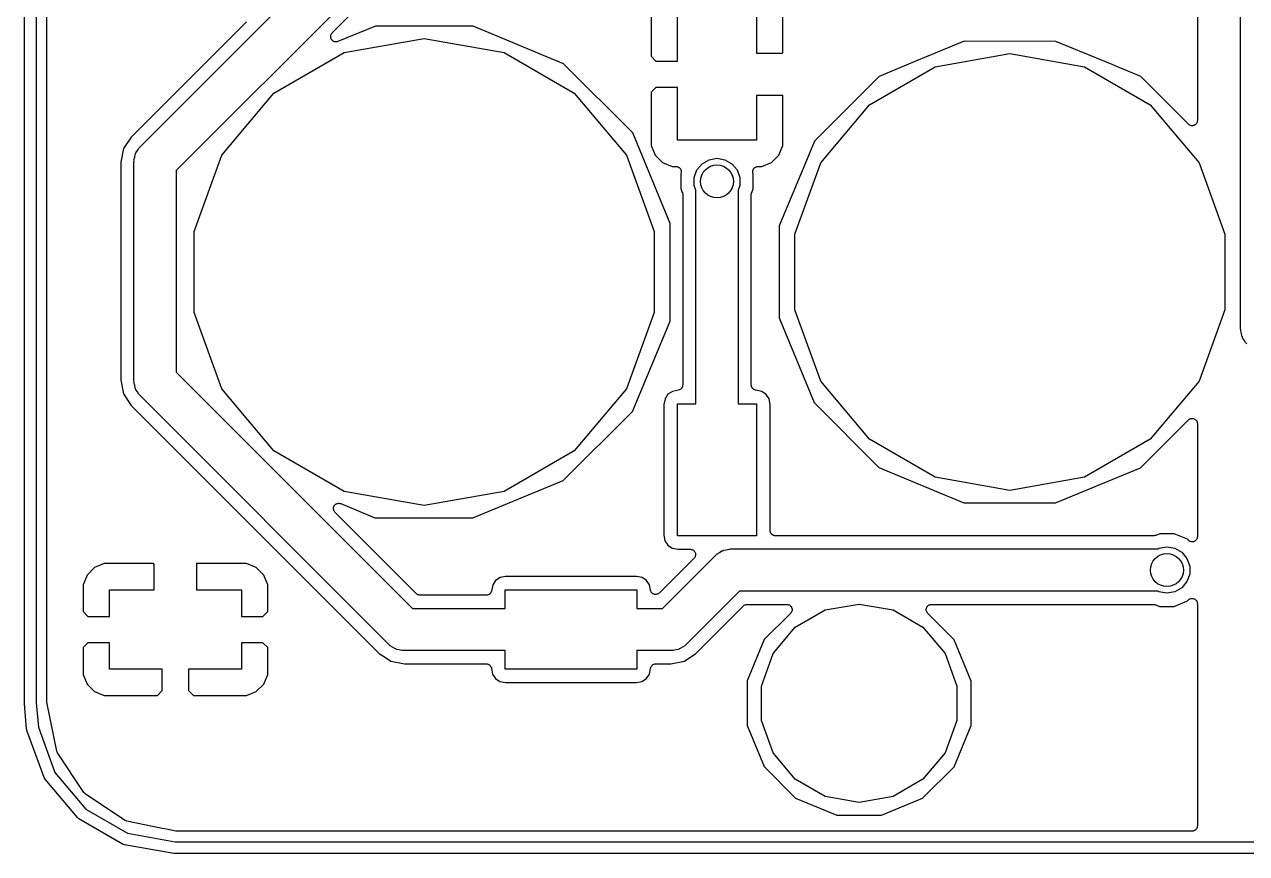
# Model space of a CAD drawing. Extents: x 51 to 137, y -158 to -25.
# Drawn here: x 50.69 to 74.23, y -122.82 to -106.84 of the extents above; entities that cross this region are included whole.
import ezdxf

# ---------------------------------------------------------------- set-up
doc = ezdxf.new("R2010")
doc.units = 0
doc.header["$MEASUREMENT"] = 0
doc.layers.add('BLACK', color=7, linetype='CONTINUOUS')

msp = doc.modelspace()

# ---------------------------------------------------------------- linework, layer by layer
at = {"layer": 'Black'}
for p, q in [((50.6857, -119.921), (50.6857, -28.1813)), ((50.9143, -28.1913), (50.9143, -119.916)), ((51.1175, -119.88), (51.1175, -79.1787)), ((52.913, -109.2), (57.7212, -104.392)), ((58.415, -104.847), (53.6068, -109.656)), ((56.6142, -107.007), (58.5875, -105.034)), ((73.279, -105.116), (73.279, -108.694)), ((74.1125, -112.708), (74.1125, -105.95)), ((62.7558, -106.432), (62.7558, -107.456)), ((63.2638, -107.549), (63.2638, -106.533)), ((64.7878, -106.533), (64.7878, -107.397)), ((65.2958, -107.381), (65.2958, -106.432)), ((54.9612, -106.793), (54.7878, -106.966)), ((54.7878, -106.966), (52.7405, -109.013)), ((56.5849, -107.07), (56.5855, -107.068)), ((56.5862, -107.086), (56.5849, -107.07)), ((56.5854, -107.066), (56.59, -107.051)), ((56.5855, -107.068), (56.5854, -107.066)), ((56.5869, -107.101), (56.5862, -107.086)), ((56.5877, -107.103), (56.5869, -107.101)), ((56.5879, -107.106), (56.5877, -107.103)), ((56.5945, -107.12), (56.5879, -107.106)), ((56.59, -107.051), (56.594, -107.036)), ((56.594, -107.036), (56.5953, -107.034)), ((56.5953, -107.034), (56.596, -107.032)), ((56.596, -107.032), (56.6054, -107.02)), ((56.6054, -107.02), (56.6142, -107.007)), ((57.4463, -106.875), (56.7249, -107.173)), ((59.3308, -106.877), (57.4463, -106.875)), ((61.0713, -107.599), (59.3308, -106.877)), ((56.6003, -107.134), (56.5945, -107.12)), ((56.6019, -107.135), (56.6003, -107.134)), ((56.6029, -107.138), (56.6019, -107.135)), ((56.6138, -107.148), (56.6029, -107.138)), ((56.6242, -107.16), (56.6138, -107.148)), ((56.6262, -107.161), (56.6242, -107.16)), ((56.6278, -107.162), (56.6262, -107.161)), ((56.6418, -107.169), (56.6278, -107.162)), ((56.6554, -107.176), (56.6418, -107.169)), ((56.6577, -107.176), (56.6554, -107.176)), ((56.6598, -107.177), (56.6577, -107.176)), ((56.6751, -107.179), (56.6598, -107.177)), ((56.6904, -107.181), (56.6751, -107.179)), ((56.6927, -107.18), (56.6904, -107.181)), ((56.6949, -107.18), (56.6927, -107.18)), ((56.7098, -107.176), (56.6949, -107.18)), ((56.7249, -107.173), (56.7098, -107.176)), ((56.8452, -107.384), (58.3844, -107.113)), ((58.3844, -107.113), (59.9236, -107.384)), ((68.7868, -107.167), (68.0854, -107.457)), ((70.5551, -107.169), (68.7868, -107.167)), ((71.635, -107.617), (70.5551, -107.169)), ((55.4917, -108.166), (56.8452, -107.384)), ((59.9236, -107.384), (61.2771, -108.166)), ((62.7558, -107.456), (62.8487, -107.549)), ((62.8487, -107.549), (63.2638, -107.549)), ((64.7878, -107.397), (65.2802, -107.397)), ((65.2802, -107.397), (65.2958, -107.381)), ((67.7926, -107.578), (67.1525, -107.843)), ((67.945, -107.515), (67.7926, -107.578)), ((68.0854, -107.457), (67.945, -107.515)), ((68.2282, -107.66), (69.6671, -107.406)), ((69.6671, -107.406), (71.106, -107.66)), ((62.4027, -108.933), (61.0713, -107.599)), ((66.9629, -108.39), (68.2282, -107.66)), ((71.106, -107.66), (72.3713, -108.39)), ((71.6976, -107.643), (71.635, -107.617)), ((72.1883, -107.847), (71.6976, -107.643)), ((67.1525, -107.843), (65.9204, -109.072)), ((73.1055, -108.766), (72.1883, -107.847)), ((54.4871, -109.363), (55.4917, -108.166)), ((61.2771, -108.166), (62.2817, -109.363)), ((62.8487, -108.057), (62.7558, -108.15)), ((62.7558, -108.15), (62.7558, -109.174)), ((63.2638, -108.057), (62.8487, -108.057)), ((63.2638, -109.073), (63.2638, -108.057)), ((65.2958, -108.209), (64.7878, -108.209)), ((64.7878, -108.209), (64.7878, -109.073)), ((65.2958, -109.174), (65.2958, -108.209)), ((66.0237, -109.509), (66.9629, -108.39)), ((72.3713, -108.39), (73.3105, -109.509)), ((73.2574, -108.755), (73.2552, -108.759)), ((73.2606, -108.752), (73.2574, -108.755)), ((73.2662, -108.74), (73.2606, -108.752)), ((73.2729, -108.729), (73.2662, -108.74)), ((73.2736, -108.724), (73.2729, -108.729)), ((73.2755, -108.72), (73.2736, -108.724)), ((73.2767, -108.707), (73.2755, -108.72)), ((73.279, -108.694), (73.2767, -108.707)), ((63.1223, -110.675), (62.4027, -108.933)), ((73.1164, -108.773), (73.1055, -108.766)), ((73.1266, -108.782), (73.1164, -108.773)), ((73.1308, -108.783), (73.1266, -108.782)), ((73.1344, -108.786), (73.1308, -108.783)), ((73.1472, -108.789), (73.1344, -108.786)), ((73.1598, -108.794), (73.1472, -108.789)), ((73.1642, -108.794), (73.1598, -108.794)), ((73.1685, -108.795), (73.1642, -108.794)), ((73.1817, -108.794), (73.1685, -108.795)), ((73.195, -108.794), (73.1817, -108.794)), ((73.1992, -108.792), (73.195, -108.794)), ((73.2036, -108.792), (73.1992, -108.792)), ((73.2157, -108.786), (73.2036, -108.792)), ((73.2282, -108.782), (73.2157, -108.786)), ((73.2316, -108.779), (73.2282, -108.782)), ((73.2356, -108.777), (73.2316, -108.779)), ((73.245, -108.768), (73.2356, -108.777)), ((73.2552, -108.759), (73.245, -108.768)), ((52.7405, -109.013), (52.5921, -109.235)), ((52.8625, -109.272), (52.8891, -109.226)), ((52.8891, -109.226), (52.9028, -109.215)), ((52.9028, -109.215), (52.913, -109.2)), ((62.7558, -109.174), (62.8331, -109.361)), ((64.7878, -109.073), (63.2638, -109.073)), ((65.2185, -109.361), (65.2958, -109.174)), ((65.901, -109.092), (65.747, -109.463)), ((65.9204, -109.072), (65.901, -109.092)), ((65.9204, -109.072), (65.9204, -109.072)), ((65.9204, -109.072), (65.9204, -109.072)), ((52.5921, -109.235), (52.54, -109.497)), ((52.7955, -109.452), (52.8093, -109.401)), ((52.7971, -109.47), (52.7955, -109.452)), ((52.8093, -109.401), (52.8185, -109.348)), ((52.8185, -109.348), (52.8274, -109.333)), ((52.8274, -109.333), (52.8321, -109.316)), ((52.8321, -109.316), (52.8625, -109.272)), ((53.9525, -110.832), (54.4871, -109.363)), ((62.2817, -109.363), (62.8163, -110.832)), ((62.8331, -109.361), (62.976, -109.504)), ((63.739, -109.526), (63.8732, -109.449)), ((63.8732, -109.449), (64.0258, -109.422)), ((64.0258, -109.422), (64.1784, -109.449)), ((64.1784, -109.449), (64.3126, -109.526)), ((65.0756, -109.504), (65.2185, -109.361)), ((65.747, -109.463), (65.2229, -110.725)), ((52.54, -109.497), (52.54, -113.698)), ((52.794, -109.487), (52.7971, -109.47)), ((52.794, -113.708), (52.794, -109.487)), ((53.6068, -109.656), (53.6068, -113.54)), ((62.976, -109.504), (63.1628, -109.581)), ((63.1628, -109.581), (63.2365, -109.581)), ((63.2365, -109.581), (63.2475, -109.583)), ((63.2475, -109.583), (63.2586, -109.583)), ((63.2586, -109.583), (63.2647, -109.586)), ((63.2647, -109.586), (63.2713, -109.587)), ((63.2713, -109.587), (63.2809, -109.593)), ((63.2809, -109.593), (63.2912, -109.597)), ((63.2912, -109.597), (63.2961, -109.601)), ((63.2961, -109.601), (63.3018, -109.605)), ((63.3018, -109.605), (63.309, -109.613)), ((63.309, -109.613), (63.3172, -109.621)), ((63.3172, -109.621), (63.3203, -109.627)), ((63.3203, -109.627), (63.3245, -109.632)), ((63.3245, -109.632), (63.3283, -109.642)), ((63.3283, -109.642), (63.3335, -109.652)), ((63.3335, -109.652), (63.3343, -109.659)), ((63.3343, -109.659), (63.3366, -109.665)), ((63.3366, -109.665), (63.3366, -109.676)), ((63.3366, -109.676), (63.338, -109.687)), ((63.338, -109.687), (63.3366, -109.694)), ((63.3366, -109.694), (63.3366, -109.7)), ((63.5864, -109.791), (63.6394, -109.645)), ((63.6394, -109.645), (63.739, -109.526)), ((64.3126, -109.526), (64.4122, -109.645)), ((64.4122, -109.645), (64.4652, -109.791)), ((64.7133, -109.687), (64.7148, -109.676)), ((64.7148, -109.694), (64.7133, -109.687)), ((64.7148, -109.665), (64.7171, -109.659)), ((64.7148, -109.676), (64.7148, -109.665)), ((64.7148, -109.7), (64.7148, -109.694)), ((64.7171, -109.659), (64.718, -109.652)), ((64.718, -109.652), (64.7231, -109.642)), ((64.7231, -109.642), (64.7268, -109.632)), ((64.7268, -109.632), (64.7312, -109.627)), ((64.7312, -109.627), (64.7343, -109.621)), ((64.7343, -109.621), (64.7424, -109.613)), ((64.7424, -109.613), (64.7495, -109.605)), ((64.7495, -109.605), (64.7553, -109.601)), ((64.7553, -109.601), (64.7603, -109.597)), ((64.7603, -109.597), (64.7705, -109.593)), ((64.7705, -109.593), (64.7801, -109.587)), ((64.7801, -109.587), (64.7867, -109.586)), ((64.7867, -109.586), (64.7929, -109.583)), ((64.7929, -109.583), (64.8039, -109.583)), ((64.8039, -109.583), (64.8148, -109.581)), ((64.8148, -109.581), (64.8888, -109.581)), ((64.8888, -109.581), (65.0756, -109.504)), ((65.524, -110.882), (66.0237, -109.509)), ((73.3105, -109.509), (73.8102, -110.882)), ((63.3274, -109.729), (63.3272, -110.007)), ((63.3304, -109.722), (63.3274, -109.729)), ((63.3328, -109.711), (63.3304, -109.722)), ((63.3366, -109.7), (63.3328, -109.711)), ((63.5864, -109.946), (63.5864, -109.791)), ((64.4652, -109.791), (64.4652, -109.946)), ((64.7185, -109.711), (64.7148, -109.7)), ((64.7209, -109.721), (64.7185, -109.711)), ((64.7244, -109.73), (64.7209, -109.721)), ((64.7242, -110.008), (64.7244, -109.73)), ((63.3272, -110.007), (63.3577, -110.08)), ((63.3577, -110.08), (63.3582, -110.083)), ((63.3582, -110.083), (63.3593, -110.084)), ((63.3593, -110.084), (63.362, -110.1)), ((63.362, -110.1), (63.3653, -110.115)), ((63.3653, -110.115), (63.365, -110.117)), ((63.365, -110.117), (63.3654, -110.119)), ((63.3654, -110.119), (63.3654, -113.79)), ((63.6194, -110.036), (63.5864, -109.946)), ((63.6194, -114.153), (63.6194, -110.036)), ((64.4652, -109.946), (64.4322, -110.036)), ((64.4322, -110.036), (64.4322, -114.153)), ((64.6862, -110.119), (64.6866, -110.117)), ((64.6862, -113.79), (64.6862, -110.119)), ((64.6863, -110.115), (64.6896, -110.1)), ((64.6866, -110.117), (64.6863, -110.115)), ((64.6896, -110.1), (64.6923, -110.085)), ((64.6923, -110.085), (64.6935, -110.083)), ((64.6935, -110.083), (64.694, -110.081)), ((64.694, -110.081), (64.7242, -110.008)), ((53.9525, -112.394), (53.9525, -110.832)), ((62.8163, -110.832), (62.8163, -112.394)), ((63.1207, -112.559), (63.1223, -110.675)), ((65.2229, -110.725), (65.2213, -112.493)), ((65.524, -112.344), (65.524, -110.882)), ((73.8102, -110.882), (73.8102, -112.344)), ((54.4871, -113.863), (53.9525, -112.394)), ((62.8163, -112.394), (62.2817, -113.863)), ((65.2213, -112.493), (65.8966, -114.128)), ((66.0237, -113.717), (65.524, -112.344)), ((73.8102, -112.344), (73.3105, -113.717)), ((62.398, -114.3), (63.1207, -112.559)), ((74.1156, -112.726), (74.1125, -112.708)), ((74.114, -112.744), (74.1156, -112.726)), ((74.1278, -112.795), (74.114, -112.744)), ((74.137, -112.847), (74.1278, -112.795)), ((74.1459, -112.863), (74.137, -112.847)), ((74.1506, -112.88), (74.1459, -112.863)), ((74.181, -112.924), (74.1506, -112.88)), ((74.2076, -112.97), (74.181, -112.924)), ((74.2213, -112.981), (74.2076, -112.97)), ((74.2315, -112.996), (74.2213, -112.981)), ((52.54, -113.698), (52.5921, -113.96)), ((53.6068, -113.54), (58.1617, -118.095)), ((52.7971, -113.726), (52.794, -113.708)), ((52.7955, -113.743), (52.7971, -113.726)), ((52.8093, -113.795), (52.7955, -113.743)), ((52.8185, -113.847), (52.8093, -113.795)), ((52.8274, -113.862), (52.8185, -113.847)), ((52.8321, -113.88), (52.8274, -113.862)), ((52.8625, -113.923), (52.8321, -113.88)), ((52.8891, -113.969), (52.8625, -113.923)), ((55.4917, -115.06), (54.4871, -113.863)), ((62.2817, -113.863), (61.2771, -115.06)), ((63.1672, -113.913), (63.0819, -113.969)), ((63.2832, -113.89), (63.1672, -113.913)), ((63.2988, -113.884), (63.2832, -113.89)), ((63.3146, -113.878), (63.2988, -113.884)), ((63.3153, -113.878), (63.3146, -113.878)), ((63.3161, -113.878), (63.3153, -113.878)), ((63.3288, -113.867), (63.3161, -113.878)), ((63.3416, -113.856), (63.3288, -113.867)), ((63.3421, -113.855), (63.3416, -113.856)), ((63.3427, -113.854), (63.3421, -113.855)), ((63.3509, -113.84), (63.3427, -113.854)), ((63.3593, -113.825), (63.3509, -113.84)), ((63.3594, -113.824), (63.3593, -113.825)), ((63.3599, -113.824), (63.3594, -113.824)), ((63.3625, -113.807), (63.3599, -113.824)), ((63.3654, -113.79), (63.3625, -113.807)), ((64.6891, -113.807), (64.6862, -113.79)), ((64.6915, -113.823), (64.6891, -113.807)), ((64.6921, -113.824), (64.6915, -113.823)), ((64.6923, -113.825), (64.6921, -113.824)), ((64.7006, -113.839), (64.6923, -113.825)), ((64.7085, -113.854), (64.7006, -113.839)), ((64.7094, -113.855), (64.7085, -113.854)), ((64.71, -113.856), (64.7094, -113.855)), ((64.7226, -113.866), (64.71, -113.856)), ((64.735, -113.877), (64.7226, -113.866)), ((64.7361, -113.878), (64.735, -113.877)), ((64.737, -113.878), (64.7361, -113.878)), ((64.7525, -113.884), (64.737, -113.878)), ((64.7678, -113.89), (64.7525, -113.884)), ((64.8876, -113.914), (64.7678, -113.89)), ((64.972, -113.971), (64.8876, -113.914)), ((66.9629, -114.836), (66.0237, -113.717)), ((73.3105, -113.717), (72.3713, -114.836)), ((52.5921, -113.96), (52.7405, -114.182)), ((52.9028, -113.981), (52.8891, -113.969)), ((52.913, -113.995), (52.9028, -113.981)), ((57.706, -118.788), (52.913, -113.995)), ((63.0249, -114.053), (63.0028, -114.163)), ((63.0028, -114.163), (63.0028, -116.683)), ((63.0819, -113.969), (63.0249, -114.053)), ((63.2638, -116.693), (63.2638, -114.153)), ((63.2638, -114.153), (63.6194, -114.153)), ((64.4322, -114.153), (64.7878, -114.153)), ((64.7878, -114.153), (64.7878, -116.693)), ((65.0281, -114.056), (64.972, -113.971)), ((65.0488, -114.163), (65.0281, -114.056)), ((65.0488, -116.593), (65.0488, -114.163)), ((65.8966, -114.128), (67.1459, -115.379)), ((52.7405, -114.182), (57.5194, -118.961)), ((61.0642, -115.631), (62.398, -114.3)), ((72.1817, -115.383), (73.1056, -114.461)), ((73.1056, -114.461), (73.1165, -114.454)), ((73.1165, -114.454), (73.1266, -114.445)), ((73.1266, -114.445), (73.1308, -114.444)), ((73.1308, -114.444), (73.1345, -114.441)), ((73.1345, -114.441), (73.1473, -114.438)), ((73.1473, -114.438), (73.1598, -114.433)), ((73.1598, -114.433), (73.1643, -114.433)), ((73.1643, -114.433), (73.1686, -114.432)), ((73.1686, -114.432), (73.1818, -114.433)), ((73.1818, -114.433), (73.195, -114.433)), ((73.195, -114.433), (73.1993, -114.435)), ((73.1993, -114.435), (73.2038, -114.435)), ((73.2038, -114.435), (73.2158, -114.441)), ((73.2158, -114.441), (73.2282, -114.445)), ((73.2282, -114.445), (73.2317, -114.448)), ((73.2317, -114.448), (73.2357, -114.45)), ((73.2357, -114.45), (73.2451, -114.459)), ((73.2451, -114.459), (73.2552, -114.468)), ((73.2552, -114.468), (73.2575, -114.472)), ((73.2575, -114.472), (73.2607, -114.475)), ((73.2607, -114.475), (73.2663, -114.487)), ((73.2663, -114.487), (73.2729, -114.498)), ((73.2729, -114.498), (73.2737, -114.503)), ((73.2737, -114.503), (73.2756, -114.507)), ((73.2756, -114.507), (73.2767, -114.52)), ((73.2767, -114.52), (73.279, -114.533)), ((73.279, -114.533), (73.279, -116.71)), ((68.2282, -115.566), (66.9629, -114.836)), ((72.3713, -114.836), (71.106, -115.566)), ((56.8452, -115.842), (55.4917, -115.06)), ((61.2771, -115.06), (59.9236, -115.842)), ((67.1459, -115.379), (68.7791, -116.057)), ((69.6671, -115.82), (68.2282, -115.566)), ((71.106, -115.566), (69.6671, -115.82)), ((70.5474, -116.059), (72.1817, -115.383)), ((59.3225, -116.351), (61.0642, -115.631)), ((58.3844, -116.113), (56.8452, -115.842)), ((59.9236, -115.842), (58.3844, -116.113)), ((56.6379, -116.178), (56.6393, -116.162)), ((56.6385, -116.18), (56.6379, -116.178)), ((56.6384, -116.182), (56.6385, -116.18)), ((56.643, -116.197), (56.6384, -116.182)), ((56.6393, -116.162), (56.6399, -116.147)), ((56.6399, -116.147), (56.6408, -116.145)), ((56.6408, -116.145), (56.641, -116.143)), ((56.641, -116.143), (56.6475, -116.129)), ((56.647, -116.212), (56.643, -116.197)), ((56.6483, -116.214), (56.647, -116.212)), ((56.6475, -116.129), (56.6535, -116.114)), ((56.649, -116.216), (56.6483, -116.214)), ((56.6584, -116.228), (56.649, -116.216)), ((56.6535, -116.114), (56.655, -116.113)), ((56.655, -116.113), (56.6559, -116.111)), ((56.6559, -116.111), (56.6668, -116.1)), ((56.6673, -116.241), (56.6584, -116.228)), ((56.6668, -116.1), (56.6773, -116.088)), ((58.2372, -117.811), (56.6673, -116.241)), ((56.6773, -116.088), (56.6793, -116.087)), ((56.6793, -116.087), (56.6808, -116.086)), ((56.6808, -116.086), (56.6949, -116.079)), ((56.6949, -116.079), (56.7086, -116.072)), ((56.7086, -116.072), (56.7108, -116.072)), ((56.7108, -116.072), (56.7128, -116.071)), ((56.7128, -116.071), (56.7283, -116.07)), ((56.7283, -116.07), (56.7436, -116.068)), ((56.7436, -116.068), (56.7458, -116.068)), ((56.7458, -116.068), (56.748, -116.068)), ((56.748, -116.068), (56.7629, -116.072)), ((56.7629, -116.072), (56.7781, -116.075)), ((56.7781, -116.075), (57.438, -116.349)), ((68.7791, -116.057), (70.5474, -116.059)), ((57.438, -116.349), (59.3225, -116.351)), ((63.0028, -116.683), (63.0235, -116.79)), ((64.7878, -116.693), (63.2638, -116.693)), ((65.0503, -116.602), (65.0488, -116.593)), ((65.0503, -116.611), (65.0503, -116.602)), ((65.0533, -116.619), (65.0503, -116.611)), ((65.0549, -116.628), (65.0533, -116.619)), ((65.0593, -116.636), (65.0549, -116.628)), ((65.0624, -116.644), (65.0593, -116.636)), ((65.0681, -116.651), (65.0624, -116.644)), ((65.0725, -116.659), (65.0681, -116.651)), ((65.0793, -116.664), (65.0725, -116.659)), ((65.0851, -116.671), (65.0793, -116.664)), ((65.0928, -116.676), (65.0851, -116.671)), ((65.0996, -116.681), (65.0928, -116.676)), ((65.1079, -116.684), (65.0996, -116.681)), ((65.1156, -116.689), (65.1079, -116.684)), ((65.1244, -116.69), (65.1156, -116.689)), ((65.1327, -116.693), (65.1244, -116.69)), ((65.1416, -116.693), (65.1327, -116.693)), ((65.1504, -116.695), (65.1416, -116.693)), ((72.4405, -116.695), (65.1504, -116.695)), ((72.4427, -116.695), (72.4405, -116.695)), ((72.4448, -116.695), (72.4427, -116.695)), ((72.46, -116.691), (72.4448, -116.695)), ((72.4753, -116.689), (72.46, -116.691)), ((72.4772, -116.688), (72.4753, -116.689)), ((72.4793, -116.687), (72.4772, -116.688)), ((72.5532, -116.657), (72.4793, -116.687)), ((72.831, -116.657), (72.5532, -116.657)), ((73.0877, -116.763), (72.831, -116.657)), ((73.2662, -116.756), (73.2606, -116.768)), ((73.2729, -116.744), (73.2662, -116.756)), ((73.2736, -116.74), (73.2729, -116.744)), ((73.2755, -116.736), (73.2736, -116.74)), ((73.2767, -116.723), (73.2755, -116.736)), ((73.279, -116.71), (73.2767, -116.723)), ((63.0235, -116.79), (63.0796, -116.875)), ((63.0796, -116.875), (63.164, -116.932)), ((63.164, -116.932), (63.2739, -116.954)), ((63.2739, -116.954), (63.5125, -116.954)), ((63.5125, -116.954), (63.5256, -116.956)), ((63.5256, -116.956), (63.5388, -116.957)), ((63.5388, -116.957), (63.5428, -116.959)), ((63.5428, -116.959), (63.5473, -116.96)), ((63.5473, -116.96), (63.5587, -116.967)), ((63.5587, -116.967), (63.5708, -116.972)), ((63.5708, -116.972), (63.5739, -116.976)), ((63.5739, -116.976), (63.5778, -116.978)), ((63.5778, -116.978), (63.5863, -116.988)), ((63.5863, -116.988), (63.5957, -116.997)), ((63.5957, -116.997), (63.5976, -117.001)), ((64.0752, -117.017), (64.1186, -116.987)), ((64.1186, -116.987), (64.1359, -116.982)), ((64.1359, -116.982), (64.1514, -116.973)), ((64.1514, -116.973), (64.2037, -116.964)), ((64.2037, -116.964), (64.255, -116.95)), ((64.255, -116.95), (64.2728, -116.952)), ((64.2728, -116.952), (64.2904, -116.949)), ((64.2904, -116.949), (72.5166, -116.949)), ((72.5166, -116.949), (72.5389, -116.936)), ((72.5389, -116.936), (72.6915, -116.909)), ((72.6915, -116.909), (72.8441, -116.936)), ((72.8441, -116.936), (72.9783, -117.013)), ((73.1055, -116.781), (73.0877, -116.763)), ((73.1164, -116.789), (73.1055, -116.781)), ((73.1266, -116.798), (73.1164, -116.789)), ((73.1308, -116.799), (73.1266, -116.798)), ((73.1344, -116.802), (73.1308, -116.799)), ((73.1472, -116.805), (73.1344, -116.802)), ((73.1598, -116.81), (73.1472, -116.805)), ((73.1642, -116.81), (73.1598, -116.81)), ((73.1685, -116.811), (73.1642, -116.81)), ((73.1817, -116.81), (73.1685, -116.811)), ((73.195, -116.81), (73.1817, -116.81)), ((73.1992, -116.808), (73.195, -116.81)), ((73.2036, -116.808), (73.1992, -116.808)), ((73.2157, -116.802), (73.2036, -116.808)), ((73.2282, -116.798), (73.2157, -116.802)), ((73.2316, -116.795), (73.2282, -116.798)), ((73.2356, -116.793), (73.2316, -116.795)), ((73.245, -116.783), (73.2356, -116.793)), ((73.2552, -116.775), (73.245, -116.783)), ((73.2574, -116.771), (73.2552, -116.775)), ((73.2606, -116.768), (73.2574, -116.771)), ((52.223, -117.231), (52.0362, -117.308)), ((53.172, -117.231), (52.223, -117.231)), ((53.1876, -117.247), (53.172, -117.231)), ((54.0004, -117.231), (54.0004, -117.739)), ((54.965, -117.231), (54.0004, -117.231)), ((55.1518, -117.308), (54.965, -117.231)), ((63.5843, -117.127), (62.9156, -117.796)), ((62.9764, -118.095), (64.003, -117.068)), ((63.592, -117.117), (63.5843, -117.127)), ((63.6005, -117.106), (63.592, -117.117)), ((63.5976, -117.001), (63.6005, -117.005)), ((63.6005, -117.005), (63.605, -117.017)), ((63.602, -117.102), (63.6005, -117.106)), ((63.6046, -117.099), (63.602, -117.102)), ((63.608, -117.086), (63.6046, -117.099)), ((63.605, -117.017), (63.6106, -117.029)), ((63.6126, -117.073), (63.608, -117.086)), ((63.6106, -117.029), (63.611, -117.034)), ((63.611, -117.034), (63.6126, -117.038)), ((63.6126, -117.038), (63.6126, -117.051)), ((63.6126, -117.051), (63.6137, -117.064)), ((63.6137, -117.064), (63.6126, -117.069)), ((63.6126, -117.069), (63.6126, -117.073)), ((64.003, -117.068), (64.0177, -117.058)), ((64.0177, -117.058), (64.0292, -117.044)), ((64.0292, -117.044), (64.0752, -117.017)), ((72.9783, -117.013), (73.0779, -117.132)), ((73.0779, -117.132), (73.1309, -117.278)), ((51.8933, -117.451), (51.816, -117.638)), ((52.0362, -117.308), (51.8933, -117.451)), ((53.1876, -117.739), (53.1876, -117.247)), ((55.2947, -117.451), (55.1518, -117.308)), ((55.372, -117.638), (55.2947, -117.451)), ((73.1309, -117.433), (73.0779, -117.578)), ((73.1309, -117.278), (73.1309, -117.433)), ((51.816, -117.638), (51.816, -118.154)), ((55.372, -118.154), (55.372, -117.638)), ((59.7051, -117.639), (59.681, -117.759)), ((59.7621, -117.555), (59.7051, -117.639)), ((59.8474, -117.499), (59.7621, -117.555)), ((59.9538, -117.478), (59.8474, -117.499)), ((62.4739, -117.478), (59.9538, -117.478)), ((62.5838, -117.5), (62.4739, -117.478)), ((62.6682, -117.557), (62.5838, -117.5)), ((62.7243, -117.642), (62.6682, -117.557)), ((62.744, -117.744), (62.7243, -117.642)), ((72.9783, -117.697), (72.8441, -117.775)), ((73.0779, -117.578), (72.9783, -117.697)), ((52.324, -118.247), (52.324, -117.739)), ((52.324, -117.739), (53.1876, -117.739)), ((54.0004, -117.739), (54.864, -117.739)), ((54.864, -117.739), (54.864, -118.247)), ((58.2408, -117.813), (58.2372, -117.811)), ((58.2437, -117.817), (58.2408, -117.813)), ((58.2552, -117.823), (58.2437, -117.817)), ((58.2661, -117.831), (58.2552, -117.823)), ((58.2704, -117.832), (58.2661, -117.831)), ((58.2743, -117.834), (58.2704, -117.832)), ((58.2874, -117.837), (58.2743, -117.834)), ((58.3002, -117.84), (58.2874, -117.837)), ((58.3046, -117.84), (58.3002, -117.84)), ((58.309, -117.841), (58.3046, -117.84)), ((59.5814, -117.841), (58.309, -117.841)), ((59.5977, -117.838), (59.5814, -117.841)), ((59.6139, -117.835), (59.5977, -117.838)), ((59.615, -117.835), (59.6139, -117.835)), ((59.6162, -117.834), (59.615, -117.835)), ((59.6305, -117.826), (59.6162, -117.834)), ((59.6449, -117.818), (59.6305, -117.826)), ((59.6457, -117.817), (59.6449, -117.818)), ((59.6467, -117.817), (59.6457, -117.817)), ((59.6573, -117.804), (59.6467, -117.817)), ((59.6682, -117.792), (59.6573, -117.804)), ((59.6686, -117.791), (59.6682, -117.792)), ((59.6694, -117.79), (59.6686, -117.791)), ((59.675, -117.774), (59.6694, -117.79)), ((59.681, -117.759), (59.675, -117.774)), ((59.944, -118.095), (59.944, -117.739)), ((59.944, -117.739), (62.484, -117.739)), ((62.484, -117.739), (62.484, -118.095)), ((62.7453, -117.747), (62.744, -117.744)), ((62.7456, -117.751), (62.7453, -117.747)), ((62.7516, -117.763), (62.7456, -117.751)), ((62.7566, -117.777), (62.7516, -117.763)), ((62.759, -117.779), (62.7566, -117.777)), ((62.7605, -117.783), (62.759, -117.779)), ((62.7705, -117.793), (62.7605, -117.783)), ((62.7798, -117.803), (62.7705, -117.793)), ((62.7829, -117.805), (62.7798, -117.803)), ((62.7854, -117.808), (62.7829, -117.805)), ((62.7983, -117.814), (62.7854, -117.808)), ((62.8106, -117.82), (62.7983, -117.814)), ((62.8142, -117.821), (62.8106, -117.82)), ((62.8174, -117.822), (62.8142, -117.821)), ((62.8315, -117.824), (62.8174, -117.822)), ((62.8455, -117.826), (62.8315, -117.824)), ((62.849, -117.825), (62.8455, -117.826)), ((62.8526, -117.826), (62.849, -117.825)), ((62.8662, -117.822), (62.8526, -117.826)), ((62.8801, -117.819), (62.8662, -117.822)), ((62.8832, -117.817), (62.8801, -117.819)), ((62.8867, -117.816), (62.8832, -117.817)), ((62.8982, -117.808), (62.8867, -117.816)), ((62.9104, -117.801), (62.8982, -117.808)), ((62.9126, -117.798), (62.9104, -117.801)), ((62.9156, -117.796), (62.9126, -117.798)), ((64.4587, -117.762), (63.4321, -118.788)), ((72.5166, -117.762), (64.4587, -117.762)), ((72.5389, -117.775), (72.5166, -117.762)), ((72.6915, -117.801), (72.5389, -117.775)), ((72.8441, -117.775), (72.6915, -117.801)), ((73.0867, -117.948), (73.1056, -117.929)), ((73.1056, -117.929), (73.1165, -117.921)), ((73.1165, -117.921), (73.1266, -117.913)), ((73.1266, -117.913), (73.1308, -117.911)), ((73.1308, -117.911), (73.1345, -117.909)), ((73.1345, -117.909), (73.1473, -117.905)), ((73.1473, -117.905), (73.1598, -117.901)), ((73.1598, -117.901), (73.1643, -117.901)), ((73.1643, -117.901), (73.1686, -117.9)), ((73.1686, -117.9), (73.1818, -117.901)), ((73.1818, -117.901), (73.195, -117.901)), ((73.195, -117.901), (73.1993, -117.902)), ((73.1993, -117.902), (73.2038, -117.903)), ((73.2038, -117.903), (73.2158, -117.908)), ((73.2158, -117.908), (73.2282, -117.913)), ((73.2282, -117.913), (73.2317, -117.916)), ((73.2317, -117.916), (73.2357, -117.918)), ((73.2357, -117.918), (73.2451, -117.927)), ((73.2451, -117.927), (73.2552, -117.935)), ((73.2552, -117.935), (73.2575, -117.939)), ((51.816, -118.154), (51.9089, -118.247)), ((55.2791, -118.247), (55.372, -118.154)), ((58.1617, -118.095), (59.944, -118.095)), ((62.484, -118.095), (62.9764, -118.095)), ((63.6187, -118.961), (64.5342, -118.045)), ((64.5342, -118.045), (64.5378, -118.043)), ((64.5378, -118.043), (64.5407, -118.039)), ((64.5407, -118.039), (64.5522, -118.033)), ((64.5522, -118.033), (64.5631, -118.025)), ((64.5631, -118.025), (64.5674, -118.024)), ((64.5674, -118.024), (64.5713, -118.022)), ((64.5713, -118.022), (64.5844, -118.02)), ((64.5844, -118.02), (64.5972, -118.016)), ((64.5972, -118.016), (64.6016, -118.016)), ((64.6016, -118.016), (64.606, -118.016)), ((64.606, -118.016), (65.371, -118.016)), ((65.371, -118.016), (65.3841, -118.018)), ((65.3841, -118.018), (65.3974, -118.019)), ((65.3974, -118.019), (65.4014, -118.021)), ((65.4014, -118.021), (65.4057, -118.022)), ((65.4057, -118.022), (65.4173, -118.028)), ((65.4173, -118.028), (65.4293, -118.034)), ((65.4293, -118.034), (65.4325, -118.037)), ((65.4325, -118.037), (65.4363, -118.039)), ((65.4363, -118.039), (65.4449, -118.05)), ((65.4449, -118.05), (65.4543, -118.059)), ((65.459, -118.168), (65.4504, -118.178)), ((65.4543, -118.059), (65.4561, -118.063)), ((65.4561, -118.063), (65.459, -118.066)), ((65.459, -118.066), (65.4635, -118.079)), ((65.4605, -118.164), (65.459, -118.168)), ((65.463, -118.16), (65.4605, -118.164)), ((65.4665, -118.147), (65.463, -118.16)), ((65.4635, -118.079), (65.4691, -118.091)), ((65.471, -118.135), (65.4665, -118.147)), ((65.4691, -118.091), (65.4695, -118.095)), ((65.4695, -118.095), (65.471, -118.1)), ((65.471, -118.1), (65.471, -118.113)), ((65.471, -118.113), (65.4722, -118.126)), ((65.4722, -118.126), (65.471, -118.131)), ((65.471, -118.131), (65.471, -118.135)), ((65.5347, -118.456), (66.1099, -118.124)), ((66.1099, -118.124), (66.7639, -118.009)), ((66.7639, -118.009), (67.4179, -118.124)), ((67.4179, -118.124), (67.9931, -118.456)), ((68.0563, -118.126), (68.0575, -118.113)), ((68.0575, -118.13), (68.0563, -118.126)), ((68.0575, -118.1), (68.059, -118.095)), ((68.0575, -118.113), (68.0575, -118.1)), ((68.0575, -118.135), (68.0575, -118.13)), ((68.062, -118.147), (68.0575, -118.135)), ((68.059, -118.095), (68.0594, -118.091)), ((68.0594, -118.091), (68.065, -118.079)), ((68.0654, -118.16), (68.062, -118.147)), ((68.065, -118.079), (68.0695, -118.066)), ((68.068, -118.164), (68.0654, -118.16)), ((68.0695, -118.168), (68.068, -118.164)), ((68.0695, -118.066), (68.0724, -118.063)), ((68.078, -118.178), (68.0695, -118.168)), ((68.0724, -118.063), (68.0744, -118.059)), ((68.0744, -118.059), (68.0837, -118.05)), ((68.0837, -118.05), (68.0922, -118.039)), ((68.0922, -118.039), (68.0961, -118.037)), ((68.0961, -118.037), (68.0993, -118.034)), ((68.0993, -118.034), (68.1113, -118.028)), ((68.1113, -118.028), (68.1228, -118.022)), ((68.1228, -118.022), (68.1272, -118.021)), ((68.1272, -118.021), (68.1313, -118.019)), ((68.1313, -118.019), (68.1445, -118.018)), ((68.1445, -118.018), (68.1575, -118.016)), ((68.1575, -118.016), (72.4402, -118.016)), ((72.4402, -118.016), (72.4425, -118.016)), ((72.4425, -118.016), (72.4448, -118.016)), ((72.4448, -118.016), (72.4598, -118.019)), ((72.4598, -118.019), (72.475, -118.022)), ((72.475, -118.022), (72.477, -118.023)), ((72.477, -118.023), (72.4792, -118.023)), ((72.4792, -118.023), (72.5519, -118.054)), ((72.5519, -118.054), (72.8298, -118.054)), ((72.8298, -118.054), (73.0867, -117.948)), ((73.2575, -117.939), (73.2607, -117.943)), ((73.2607, -117.943), (73.2663, -117.955)), ((73.2663, -117.955), (73.2729, -117.966)), ((73.2729, -117.966), (73.2737, -117.97)), ((73.2737, -117.97), (73.2756, -117.975)), ((73.2756, -117.975), (73.2767, -117.988)), ((73.2767, -117.988), (73.279, -118.001)), ((73.279, -118.001), (73.279, -122.283)), ((51.9089, -118.247), (52.324, -118.247)), ((54.864, -118.247), (55.2791, -118.247)), ((65.4428, -118.189), (64.9347, -118.696)), ((65.4504, -118.178), (65.4428, -118.189)), ((68.0856, -118.189), (68.078, -118.178)), ((68.5953, -118.7), (68.0856, -118.189)), ((65.1078, -118.965), (65.5347, -118.456)), ((67.9931, -118.456), (68.42, -118.965)), ((51.9089, -118.755), (51.816, -118.848)), ((51.816, -118.848), (51.816, -119.364)), ((52.324, -118.755), (51.9089, -118.755)), ((52.324, -119.263), (52.324, -118.755)), ((54.864, -118.755), (54.864, -119.263)), ((55.2791, -118.755), (54.864, -118.755)), ((55.372, -118.848), (55.2791, -118.755)), ((55.372, -119.364), (55.372, -118.848)), ((57.7207, -118.799), (57.706, -118.788)), ((57.7322, -118.812), (57.7207, -118.799)), ((57.7781, -118.839), (57.7322, -118.812)), ((57.8216, -118.869), (57.7781, -118.839)), ((57.8389, -118.874), (57.8216, -118.869)), ((57.8544, -118.883), (57.8389, -118.874)), ((63.2992, -118.874), (63.2837, -118.883)), ((63.3165, -118.869), (63.2992, -118.874)), ((63.3599, -118.839), (63.3165, -118.869)), ((63.4059, -118.812), (63.3599, -118.839)), ((63.4174, -118.799), (63.4059, -118.812)), ((63.4321, -118.788), (63.4174, -118.799)), ((64.9347, -118.696), (64.6053, -119.49)), ((68.9233, -119.493), (68.5953, -118.7)), ((57.5194, -118.961), (57.6592, -119.054)), ((57.6592, -119.054), (57.7414, -119.109)), ((57.7414, -119.109), (58.0034, -119.161)), ((57.9067, -118.892), (57.8544, -118.883)), ((57.958, -118.906), (57.9067, -118.892)), ((57.9758, -118.904), (57.958, -118.906)), ((57.9934, -118.907), (57.9758, -118.904)), ((59.944, -118.907), (57.9934, -118.907)), ((59.944, -119.263), (59.944, -118.907)), ((63.1447, -118.907), (62.484, -118.907)), ((62.484, -118.907), (62.484, -119.263)), ((63.1347, -119.161), (63.3967, -119.109)), ((63.1623, -118.904), (63.1447, -118.907)), ((63.1801, -118.906), (63.1623, -118.904)), ((63.2314, -118.892), (63.1801, -118.906)), ((63.2837, -118.883), (63.2314, -118.892)), ((63.3967, -119.109), (63.6187, -118.961)), ((64.8807, -119.589), (65.1078, -118.965)), ((68.42, -118.965), (68.6471, -119.589)), ((53.34, -119.263), (52.324, -119.263)), ((53.34, -119.678), (53.34, -119.263)), ((54.864, -119.263), (53.848, -119.263)), ((53.848, -119.263), (53.848, -119.678)), ((58.0034, -119.161), (59.5814, -119.161)), ((59.5814, -119.161), (59.598, -119.164)), ((59.598, -119.164), (59.6145, -119.167)), ((59.6145, -119.167), (59.6153, -119.167)), ((59.6153, -119.167), (59.6162, -119.168)), ((59.6162, -119.168), (59.6307, -119.176)), ((59.6307, -119.176), (59.6454, -119.184)), ((59.6454, -119.184), (59.646, -119.185)), ((59.646, -119.185), (59.6467, -119.185)), ((59.6467, -119.185), (59.6575, -119.198)), ((59.6575, -119.198), (59.6685, -119.211)), ((59.6685, -119.211), (59.6689, -119.212)), ((59.6689, -119.212), (59.6694, -119.212)), ((59.6694, -119.212), (59.6752, -119.228)), ((59.6752, -119.228), (59.6812, -119.244)), ((59.6812, -119.244), (59.7037, -119.36)), ((62.484, -119.263), (59.944, -119.263)), ((62.7229, -119.363), (62.747, -119.243)), ((62.747, -119.243), (62.7529, -119.228)), ((62.7529, -119.228), (62.7586, -119.212)), ((62.7586, -119.212), (62.7594, -119.211)), ((62.7594, -119.211), (62.7598, -119.21)), ((62.7598, -119.21), (62.7707, -119.198)), ((62.7707, -119.198), (62.7813, -119.185)), ((62.7813, -119.185), (62.7823, -119.185)), ((62.7823, -119.185), (62.7831, -119.184)), ((62.7831, -119.184), (62.7976, -119.176)), ((62.7976, -119.176), (62.8118, -119.168)), ((62.8118, -119.168), (62.813, -119.167)), ((62.813, -119.167), (62.8141, -119.167)), ((62.8141, -119.167), (62.8304, -119.164)), ((62.8304, -119.164), (62.8466, -119.161)), ((62.8466, -119.161), (63.1347, -119.161)), ((51.816, -119.364), (51.8933, -119.551)), ((51.8933, -119.551), (52.0362, -119.694)), ((55.1518, -119.694), (55.2947, -119.551)), ((55.2947, -119.551), (55.372, -119.364)), ((59.7037, -119.36), (59.7598, -119.445)), ((59.7598, -119.445), (59.8442, -119.502)), ((59.8442, -119.502), (59.9541, -119.524)), ((59.9541, -119.524), (62.4742, -119.524)), ((62.4742, -119.524), (62.5806, -119.503)), ((62.5806, -119.503), (62.6659, -119.447)), ((62.6659, -119.447), (62.7229, -119.363)), ((64.6053, -119.49), (64.6045, -120.349)), ((68.9225, -120.352), (68.9233, -119.493)), ((52.0362, -119.694), (52.223, -119.771)), ((52.223, -119.771), (53.2471, -119.771)), ((53.2471, -119.771), (53.34, -119.678)), ((53.848, -119.678), (53.9409, -119.771)), ((53.9409, -119.771), (54.965, -119.771)), ((54.965, -119.771), (55.1518, -119.694)), ((64.8807, -120.253), (64.8807, -119.589)), ((68.6471, -119.589), (68.6471, -120.253)), ((50.6866, -119.926), (50.6857, -119.921)), ((50.6861, -119.931), (50.6866, -119.926)), ((50.7284, -120.414), (50.6861, -119.931)), ((50.9143, -119.916), (50.9548, -120.379)), ((51.1192, -119.89), (51.1175, -119.88)), ((51.1195, -119.9), (51.1192, -119.89)), ((51.3068, -120.842), (51.1195, -119.9)), ((65.1078, -120.877), (64.8807, -120.253)), ((68.6471, -120.253), (68.42, -120.877)), ((50.7323, -120.428), (50.7284, -120.414)), ((50.7348, -120.443), (50.7323, -120.428)), ((51.0652, -121.351), (50.7348, -120.443)), ((50.9548, -120.379), (51.2731, -121.254)), ((64.6045, -120.349), (64.9325, -121.142)), ((68.5931, -121.146), (68.9225, -120.352)), ((51.3077, -120.844), (51.3068, -120.842)), ((51.3078, -120.846), (51.3077, -120.844)), ((51.314, -120.86), (51.3078, -120.846)), ((51.3196, -120.875), (51.314, -120.86)), ((51.3211, -120.876), (51.3196, -120.875)), ((51.322, -120.878), (51.3211, -120.876)), ((51.8323, -121.642), (51.322, -120.878)), ((65.5347, -121.386), (65.1078, -120.877)), ((68.42, -120.877), (67.9931, -121.386)), ((64.9325, -121.142), (65.5393, -121.75)), ((67.9853, -121.752), (68.5931, -121.146)), ((51.0851, -121.385), (51.0652, -121.351)), ((51.706, -122.125), (51.0851, -121.385)), ((51.2731, -121.254), (51.8681, -121.963)), ((66.1099, -121.718), (65.5347, -121.386)), ((67.9931, -121.386), (67.4179, -121.718)), ((51.8338, -121.644), (51.8323, -121.642)), ((51.8348, -121.646), (51.8338, -121.644)), ((51.846, -121.656), (51.8348, -121.646)), ((51.8567, -121.667), (51.846, -121.656)), ((51.8587, -121.668), (51.8567, -121.667)), ((51.8603, -121.67), (51.8587, -121.668)), ((52.624, -122.18), (51.8603, -121.67)), ((65.5393, -121.75), (66.3326, -122.08)), ((66.7639, -121.833), (66.1099, -121.718)), ((67.4179, -121.718), (66.7639, -121.833)), ((67.1915, -122.08), (67.9853, -121.752)), ((51.7364, -122.151), (51.706, -122.125)), ((52.5729, -122.634), (51.7364, -122.151)), ((51.8681, -121.963), (52.6697, -122.426)), ((66.3326, -122.08), (67.1915, -122.08)), ((52.6261, -122.181), (52.624, -122.18)), ((52.6278, -122.183), (52.6261, -122.181)), ((52.6422, -122.188), (52.6278, -122.183)), ((52.6563, -122.195), (52.6422, -122.188)), ((52.6586, -122.195), (52.6563, -122.195)), ((52.6606, -122.195), (52.6586, -122.195)), ((53.34, -122.331), (52.6606, -122.195)), ((53.4218, -122.347), (53.34, -122.331)), ((53.6028, -122.383), (53.4218, -122.347)), ((53.4218, -122.347), (53.4218, -122.347)), ((53.4218, -122.347), (53.4218, -122.347)), ((53.6127, -122.383), (53.6028, -122.383)), ((53.6226, -122.385), (53.6127, -122.383)), ((73.1774, -122.385), (53.6226, -122.385)), ((73.1862, -122.383), (73.1774, -122.385)), ((73.195, -122.383), (73.1862, -122.383)), ((73.2034, -122.38), (73.195, -122.383)), ((73.2121, -122.379), (73.2034, -122.38)), ((73.2198, -122.374), (73.2121, -122.379)), ((73.2282, -122.371), (73.2198, -122.374)), ((73.235, -122.365), (73.2282, -122.371)), ((73.2427, -122.361), (73.235, -122.365)), ((73.2484, -122.354), (73.2427, -122.361)), ((73.2552, -122.349), (73.2484, -122.354)), ((73.2597, -122.341), (73.2552, -122.349)), ((73.2654, -122.334), (73.2597, -122.341)), ((73.2684, -122.326), (73.2654, -122.334)), ((73.2729, -122.318), (73.2684, -122.326)), ((73.2744, -122.309), (73.2729, -122.318)), ((73.2775, -122.301), (73.2744, -122.309)), ((73.279, -122.283), (73.2775, -122.292)), ((73.2775, -122.292), (73.2775, -122.301)), ((52.6102, -122.647), (52.5729, -122.634)), ((53.5615, -122.815), (52.6102, -122.647)), ((52.6697, -122.426), (53.5913, -122.588)), ((53.5913, -122.588), (85.1357, -122.588)), ((53.5715, -122.815), (53.5615, -122.815)), ((53.5813, -122.817), (53.5715, -122.815)), ((85.1257, -122.817), (53.5813, -122.817))]:
    msp.add_line(p, q, dxfattribs=at)
for centre in [(64.0258, -109.868), (72.6915, -117.355)]:
    msp.add_circle(centre, 0.3175, dxfattribs=at)

doc.saveas('drawing.dxf')
